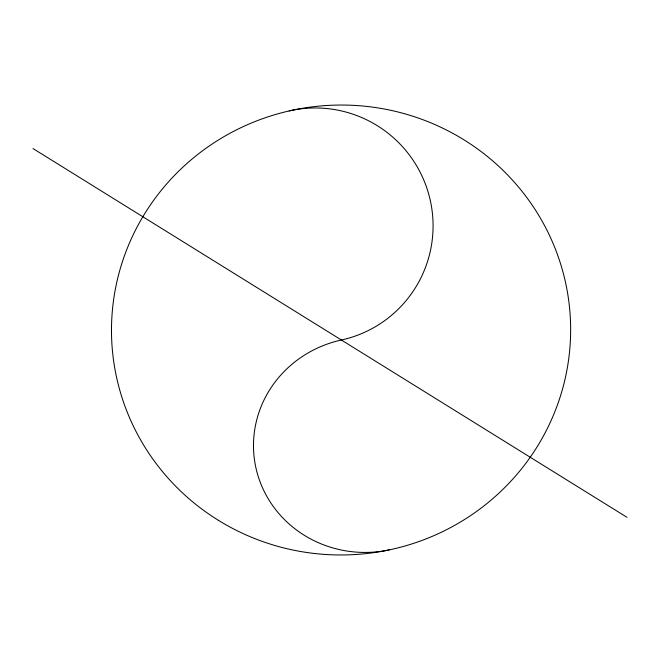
<?xml version="1.0" encoding="UTF-8"?>
<svg xmlns="http://www.w3.org/2000/svg" width="660" height="660" viewBox="0 0 660 660"><rect width="100%" height="100%" fill="white"/><g stroke="black" fill="none" stroke-linecap="round" stroke-linejoin="round"><path stroke-width="0.99" d="M33 148.549L627 517.324M389.169 549.904A112.258 107.539 -4.5 0 1 256.063 468.476A112.258 107.539 -4.5 0 1 341.377 340.015A117.587 117.076 49.7 0 0 430.138 199.741A117.587 117.076 49.7 0 0 289.212 110.913M218.534 520.402A229.589 224.961 -1.8 0 0 570.471 338.572A229.589 224.961 -1.8 0 0 234.193 131.035A229.589 224.961 -1.8 0 0 218.534 520.402"/></g></svg>
